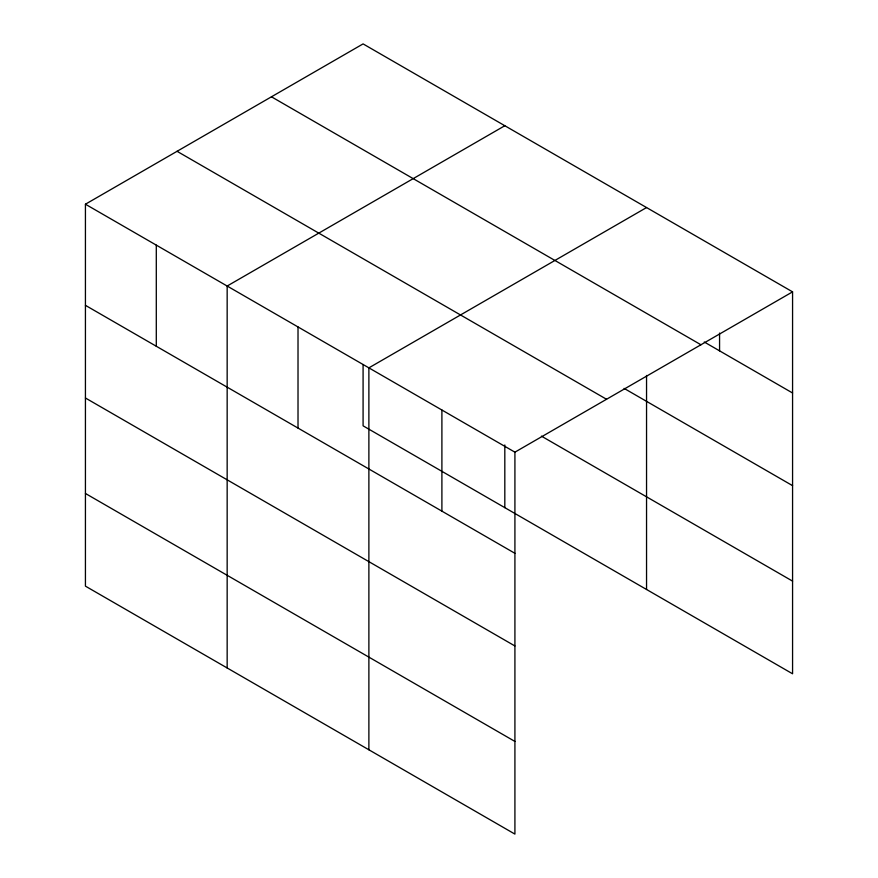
<?xml version="1.0" encoding="UTF-8"?>
<svg xmlns="http://www.w3.org/2000/svg" width="878" height="878" viewBox="0 0 878 878"><rect width="100%" height="100%" fill="white"/><g stroke="black" fill="none" stroke-linecap="round" stroke-linejoin="round"><path stroke-width="1.32" d="M514.914 645.967L514.914 452.17L85.429 204.212L85.429 586.142L514.914 834.1L514.914 645.967L85.429 397.997M85.429 204.212L363.086 43.9L792.571 291.858L792.571 673.788L363.086 425.83L363.086 364.513M504.817 125.73L227.161 286.03L227.161 667.96M646.548 207.559L368.881 367.86L368.881 749.79M514.914 452.17L792.571 291.858M704.255 342.003L792.571 392.993M271.456 96.799L700.951 344.769M624.104 388.394L792.571 485.655M177.049 151.301L606.544 399.27M541.43 436.136L792.571 581.126M85.429 305.335L514.914 553.305M85.429 493.469L514.914 741.438M719.565 333.069L719.565 350.838M646.548 375.455L646.548 589.489M504.817 444.97L504.817 507.66M441.897 410.015L441.897 511.15M298.015 326.945L298.015 428.08M156.295 245.127L156.295 346.25"/></g></svg>
